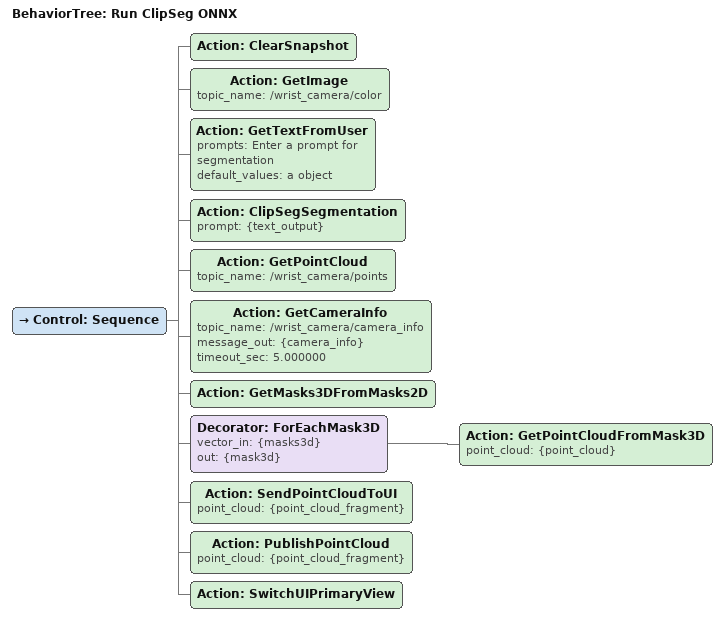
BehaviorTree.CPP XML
<?xml version="1.0" encoding="UTF-8"?>
<root BTCPP_format="4" main_tree_to_execute="Run ClipSeg ONNX">
  <BehaviorTree ID="Run ClipSeg ONNX" _description="Take a point cloud snapshot and add to collision scene">
    <Control ID="Sequence">
      <Action ID="ClearSnapshot"/>
      <Action ID="GetImage" topic_name="/wrist_camera/color"/>
      <Action ID="GetTextFromUser" prompts="Enter a prompt for segmentation" default_values="a object"/>
      <Action ID="ClipSegSegmentation" prompt="{text_output}"/>
      <Action ID="GetPointCloud" topic_name="/wrist_camera/points"/>
      <Action ID="GetCameraInfo" topic_name="/wrist_camera/camera_info" message_out="{camera_info}" timeout_sec="5.000000"/>
      <Action ID="GetMasks3DFromMasks2D"/>
      <Decorator ID="ForEachMask3D" vector_in="{masks3d}" out="{mask3d}">
        <Action ID="GetPointCloudFromMask3D" point_cloud="{point_cloud}"/>
      </Decorator>
      <Action ID="SendPointCloudToUI" point_cloud="{point_cloud_fragment}"/>
      <Action ID="PublishPointCloud" point_cloud="{point_cloud_fragment}"/>
      <Action ID="SwitchUIPrimaryView"/>
    </Control>
  </BehaviorTree>
</root>
